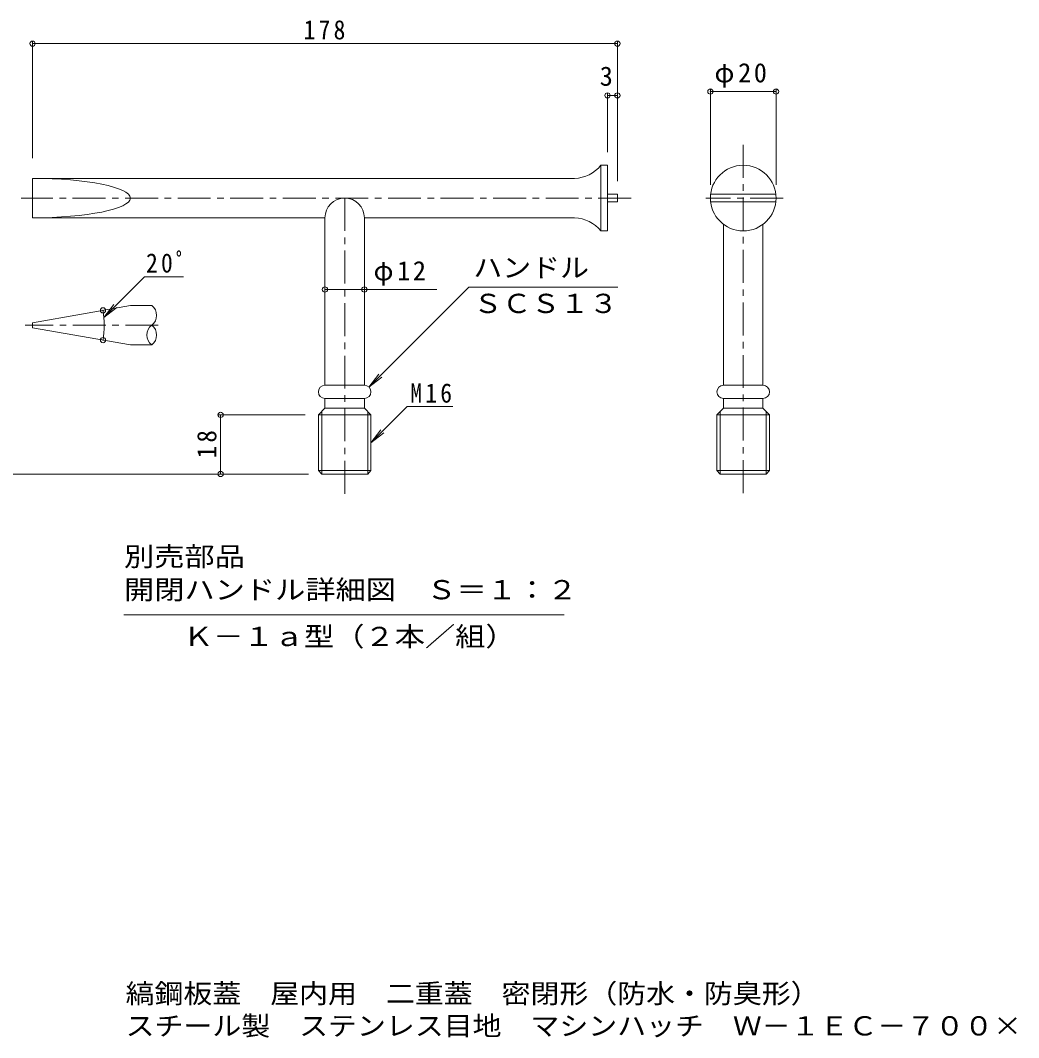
# Model space of a CAD drawing. Units: millimetres on the paper, enlarged 10 times, with parts at other scales. Extents: x -2620 to 2604, y -1962 to 1618.
# Drawn here: x -660 to 859, y -1962 to -414 of the extents above; entities that cross this region are included whole.
import ezdxf
from ezdxf.enums import TextEntityAlignment as Align

# ---------------------------------------------------------------- set-up
doc = ezdxf.new("R2010")
doc.units = ezdxf.units.MM
doc.header["$LTSCALE"] = 10
doc.header["$PDMODE"] = 32
doc.header["$PDSIZE"] = 8
doc.linetypes.add('CHAIN1', pattern=[8, 5, -1, 1, -1])
for name, color, linetype, lineweight in [('D-5', 7, 'Continuous', 9), ('D-F', 7, 'Continuous', 9), ('F-5', 7, 'Continuous', 9)]:
    doc.layers.add(name, color=color, linetype=linetype, lineweight=lineweight)
doc.styles.add('ＭＳ ゴシック', font='')
doc.styles.get('ＭＳ ゴシック').set_extended_font_data('MS Gothic')

msp = doc.modelspace()

# ---------------------------------------------------------------- linework, layer by layer
at = {"layer": 'D-5', "color": 3, "linetype": 'CHAIN1'}
for p, q in [((439.8, -603.17), (439.8, -1140.32)), ((269.23, -684.25), (-659.22, -684.25)), ((-166.73, -684.25), (-166.73, -1140.32)), ((500.57, -684.25), (382.82, -684.25)), ((-450.38, -877.79), (-652.81, -877.79))]:
    msp.add_line(p, q, dxfattribs=at)
at = {"layer": 'D-5', "color": 3}
for p, q in [((223.27, -634.25), (223.27, -734.25)), ((233.27, -634.25), (223.27, -634.25)), ((233.27, -634.25), (233.27, -734.25)), ((-641.73, -654.25), (-641.73, -714.25)), ((183.27, -654.25), (-641.73, -654.25)), ((248.27, -678.5), (233.27, -678.5)), ((248.27, -678.5), (248.27, -690)), ((390.13, -678.5), (489.47, -678.5)), ((248.27, -690), (233.27, -690)), ((390.13, -690), (489.47, -690)), ((-641.73, -714.25), (-196.73, -714.25)), ((-136.73, -714.25), (183.27, -714.25)), ((-136.73, -714.25), (-136.73, -969.25)), ((409.8, -724.25), (409.8, -969.25)), ((469.8, -724.25), (469.8, -969.25)), ((233.27, -734.25), (223.27, -734.25)), ((-460.38, -847.79), (-492.86, -847.79)), ((-641.73, -874.04), (-641.73, -881.54)), ((-492.86, -907.79), (-460.38, -907.79)), ((409.8, -969.25), (469.8, -969.25)), ((-196.73, -989.25), (-196.73, -1004.25)), ((409.8, -989.25), (469.8, -989.25)), ((409.8, -989.25), (409.8, -1004.25)), ((469.8, -989.25), (469.8, -1004.25)), ((-206.73, -1014.25), (-196.73, -1004.25)), ((-196.73, -1004.25), (-136.73, -1004.25)), ((-126.73, -1014.25), (-136.73, -1004.25)), ((399.8, -1014.25), (409.8, -1004.25)), ((409.8, -1004.25), (469.8, -1004.25)), ((479.8, -1014.25), (469.8, -1004.25)), ((-206.73, -1014.25), (-206.73, -1098.98)), ((-201.73, -1104.25), (-201.73, -1009.25)), ((-131.73, -1009.25), (-131.73, -1104.25)), ((399.8, -1014.25), (399.8, -1098.98)), ((404.8, -1104.25), (404.8, -1009.25)), ((474.8, -1009.25), (474.8, -1104.25)), ((-206.73, -1098.98), (-126.73, -1098.98)), ((-206.73, -1098.98), (-201.73, -1104.25)), ((-131.73, -1104.25), (-126.73, -1098.98)), ((399.8, -1098.98), (479.8, -1098.98)), ((399.8, -1098.98), (404.8, -1104.25)), ((474.8, -1104.25), (479.8, -1098.98)), ((-131.73, -1104.25), (-201.73, -1104.25)), ((474.8, -1104.25), (404.8, -1104.25))]:
    msp.add_line(p, q, dxfattribs=at)
at = {"layer": 'D-5'}
for p, q in [((22.22, -819.83), (249.09, -819.83)), ((-136.73, -823.39), (-26.64, -823.39)), ((-129.9, -971.94), (-110.06, -956.73)), ((-71.6, -1001.48), (-1.89, -1001.48)), ((-126.73, -1056.61), (-106.89, -1041.39)), ((-502.6, -1318.77), (167.4, -1318.77))]:
    msp.add_line(p, q, dxfattribs=at)
at = {"layer": 'D-5', "color": 3}
for points in [[(-196.73, -714.25), (-196.73, -969.25), (-136.73, -969.25)], [(-196.73, -989.25), (-136.73, -989.25), (-136.73, -1004.25)], [(-206.73, -1014.25), (-126.73, -1014.25), (-126.73, -1098.98)], [(399.8, -1014.25), (479.8, -1014.25), (479.8, -1098.98)]]:
    msp.add_lwpolyline(points, dxfattribs=at)
at = {"layer": 'D-5'}
for points in [[(22.22, -819.83), (-129.9, -971.94), (-114.68, -952.11)], [(-71.6, -1001.48), (-126.73, -1056.61), (-111.51, -1036.78)]]:
    msp.add_lwpolyline(points, dxfattribs=at)
at = {"layer": 'D-5', "color": 3}
msp.add_circle((439.8, -684.25), 50, dxfattribs=at)
for centre, radius, start, end in [((181.45, -600.61), 53.67, 271.94333, 321.18758), ((-166.73, -714.25), 30, 0, 180), ((181.45, -767.89), 53.67, 38.81242, 88.06058), ((-471.63, -862.79), 18.75, 306.87005, 53.12995), ((-449.13, -892.79), 18.75, 126.87005, 233.12995), ((-471.63, -892.79), 18.75, 306.87005, 53.12995), ((-196.73, -979.25), 10, 90, 270), ((-136.73, -979.25), 10, 270, 90), ((409.8, -979.25), 10, 90, 270), ((469.8, -979.25), 10, 270, 90)]:
    msp.add_arc(centre, radius, start, end, dxfattribs=at)
msp.add_ellipse((-641.73, -684.25), major_axis=(148.87, 0), ratio=0.201518, start_param=4.712389, end_param=7.8539816, dxfattribs=at)
at = {"layer": 'D-F'}
for p, q in [((-641.73, -446.14), (-641.73, -623.48)), ((248.27, -446.14), (248.27, -658.5)), ((-641.73, -449.14), (248.27, -449.14)), ((233.27, -525.04), (233.27, -614.25)), ((389.8, -519.04), (389.8, -664.25)), ((389.8, -522.04), (489.8, -522.04)), ((489.8, -519.04), (489.8, -664.25)), ((248.27, -528.04), (233.27, -528.04)), ((-471.19, -804.13), (-411.84, -804.13)), ((-196.73, -823.39), (-136.73, -823.39)), ((-533.07, -866.01), (-513.23, -850.79)), ((-358.53, -1014.25), (-226.73, -1014.25)), ((-355.53, -1104.25), (-355.53, -1014.25)), ((-807.43, -1104.25), (-221.73, -1104.25))]:
    msp.add_line(p, q, dxfattribs=at)
at = {"layer": 'D-F', "color": 3}
for p, q in [((-641.73, -874.04), (-492.86, -847.79)), ((-641.73, -881.54), (-492.86, -907.79))]:
    msp.add_line(p, q, dxfattribs=at)
at = {"layer": 'D-F'}
msp.add_lwpolyline([(-471.19, -804.13), (-533.07, -866.01), (-517.85, -846.17)], dxfattribs=at)
msp.add_arc((-662.99, -877.79), 130.46, 350, 10, dxfattribs=at)
for p in [(-641.73, -449.14), (248.27, -449.14), (233.27, -528.04), (248.27, -528.04), (389.8, -522.04), (489.8, -522.04), (-196.73, -823.39), (-136.73, -823.39), (-534.51, -855.14), (-534.51, -900.45), (-355.53, -1014.25), (-355.53, -1104.25)]:
    msp.add_point(p, dxfattribs=at)

# ---------------------------------------------------------------- texts
at = {"layer": 'D-5', "color": 2, "style": 'ＭＳ ゴシック'}
for s, width, p in [('ハンドル', 1.1, (29.09, -813.51)), ('ＳＣＳ１３', 1.1, (29.09, -868.03)), ('別売部品', 1.15, (-502.6, -1253.27)), ('開閉ハンドル詳細図\u3000Ｓ＝１：２', 1.15, (-502.6, -1303.77)), ('Ｋ－１ａ型（２本／組）', 1.15, (-412.6, -1374.99))]:
    msp.add_text(s, height=29.33, dxfattribs=dict(at, width=width)).set_placement(p, align=Align.BOTTOM_LEFT)
at = {"layer": 'D-5', "color": 2, "insert": (-66.89, -996.02), "char_height": 29.33, "attachment_point": 7, "style": 'ＭＳ ゴシック'}
msp.add_mtext('\\T1.27;\\W0.9;M16', dxfattribs=at)
at = {"layer": 'D-F', "color": 2, "style": 'ＭＳ ゴシック'}
msp.add_text('3', height=29.33, dxfattribs=at).set_placement((221.42, -522.04), align=Align.BOTTOM_LEFT)
at = {"layer": 'D-F', "color": 2, "char_height": 29.33, "attachment_point": 7, "style": 'ＭＳ ゴシック'}
for s, insert in [('\\T1.27;\\W0.9;178', (-229.23, -443.14)), ('\\T1.19;φ20', (396.05, -516.04)), ('\\T1.27;\\W0.9;20ﾟ', (-469.08, -798.11)), ('\\T1.19;φ12', (-122.79, -817.39))]:
    msp.add_mtext(s, dxfattribs=dict(at, insert=insert))
at = {"layer": 'D-F', "color": 2, "insert": (-361.53, -1080.5), "char_height": 29.33, "attachment_point": 7, "rotation": 90, "style": 'ＭＳ ゴシック'}
msp.add_mtext('\\T1.27;\\W0.95;18', dxfattribs=at)
at = {"layer": 'F-5', "color": 2, "style": 'ＭＳ ゴシック', "width": 1.1}
for s, p in [('縞鋼板蓋\u3000屋内用\u3000二重蓋\u3000密閉形（防水・防臭形）', (-500.11, -1918.5)), ('スチール製\u3000ステンレス目地\u3000マシンハッチ\u3000Ｗ－１ＥＣ－７００×１１００', (-500.11, -1967.71))]:
    msp.add_text(s, height=29.33, dxfattribs=at).set_placement(p, align=Align.BOTTOM_LEFT)

doc.saveas('drawing.dxf')
